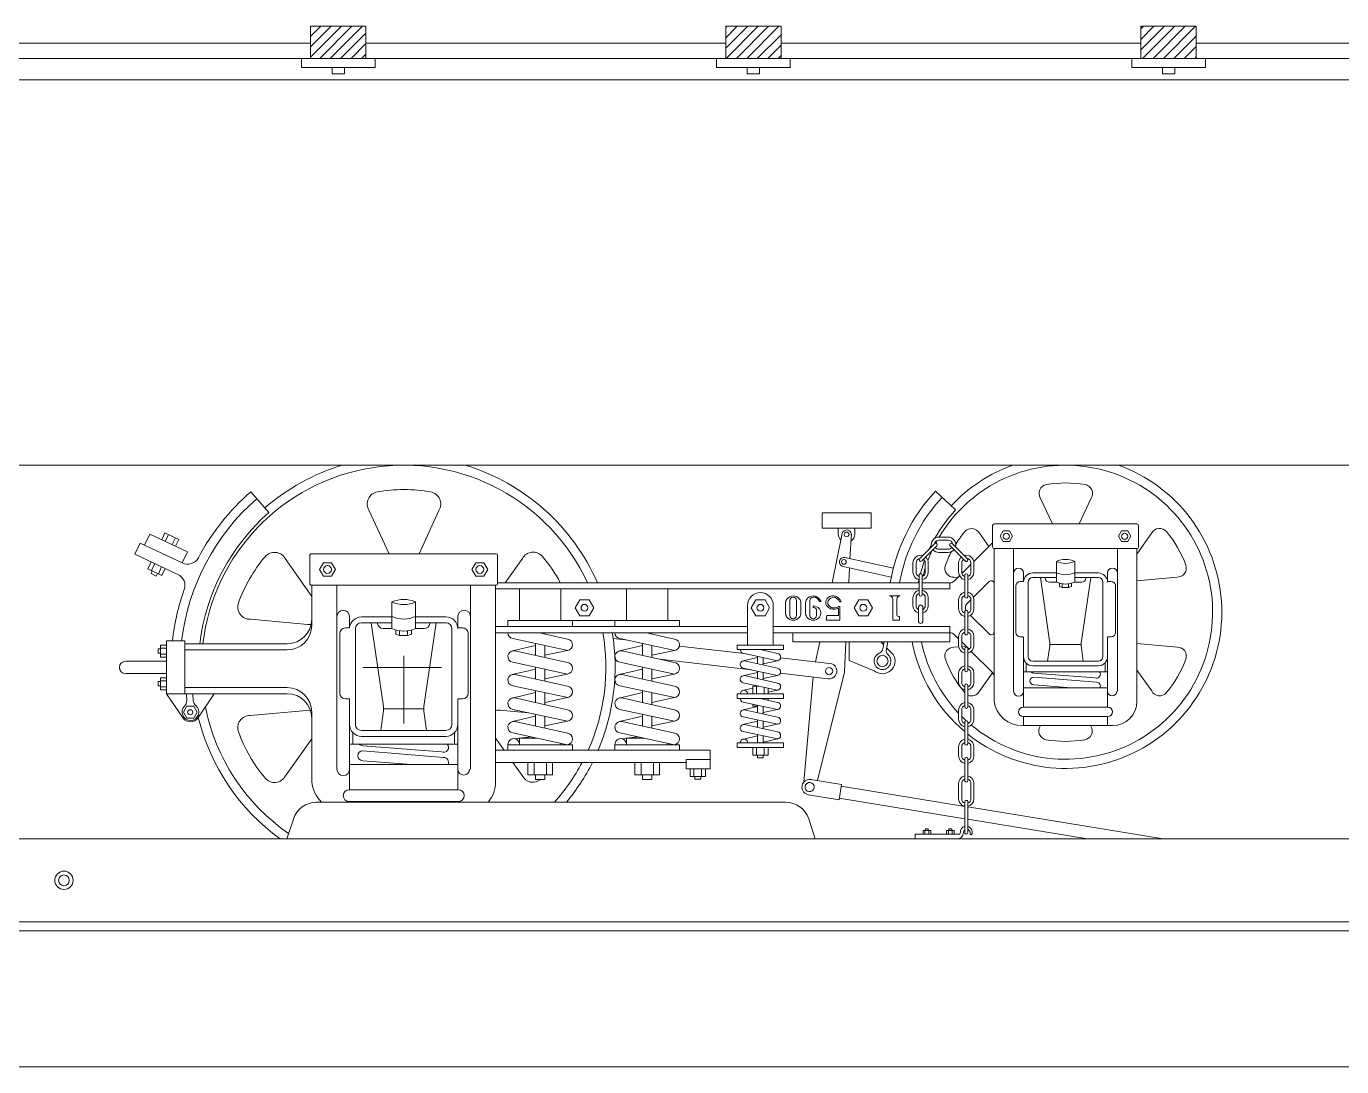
# Model space of a CAD drawing. Header units: inches. Extents: x 0 to 22, y 0 to 17.
# Drawn here: x 7.652 to 9.885, y 12.29 to 14.056 of the extents above; entities that cross this region are included whole.
import ezdxf

# ---------------------------------------------------------------- set-up
doc = ezdxf.new("R2010")
doc.units = ezdxf.units.IN
doc.header["$LTSCALE"] = 100
doc.header["$MEASUREMENT"] = 0
doc.layers.get('0').update_dxf_attribs({"lineweight": 0})
for name, color, linetype, lineweight in [('CARINTERIOR', 7, 'Continuous', 0), ('RAIL', 7, 'Continuous', 0), ('RESISTORBANK', 7, 'Continuous', 0)]:
    doc.layers.add(name, color=color, linetype=linetype, lineweight=lineweight)

# ---------------------------------------------------------------- blocks, each defined once
blk = doc.blocks.new('_X10')
at = {"color": 0, "linetype": 'Continuous'}
for p, q in [((8.1347, 14.0037), (8.1872, 14.0562)), ((8.1347, 14.0214), (8.1695, 14.0562)), ((8.1347, 14.039), (8.1518, 14.0562)), ((8.1503, 14.0016), (8.2049, 14.0562)), ((8.1679, 14.0016), (8.2225, 14.0562)), ((8.1856, 14.0016), (8.2285, 14.0445)), ((8.8393, 14.0542), (8.8413, 14.0562)), ((8.8393, 14.0365), (8.8589, 14.0562)), ((8.8393, 14.0189), (8.8766, 14.0562)), ((8.8397, 14.0016), (8.8943, 14.0562)), ((8.8574, 14.0016), (8.912, 14.0562)), ((8.875, 14.0016), (8.9296, 14.0562)), ((8.8927, 14.0016), (8.9331, 14.0419)), ((8.2033, 14.0016), (8.2285, 14.0268)), ((8.9104, 14.0016), (8.9331, 14.0243)), ((8.221, 14.0016), (8.2285, 14.0091)), ((8.9281, 14.0016), (8.9331, 14.0066))]:
    blk.add_line(p, q, dxfattribs=at)
blk = doc.blocks.new('_X11')
at = {"color": 0, "linetype": 'Continuous'}
for p, q in [((9.5439, 14.0164), (9.5837, 14.0562)), ((9.5439, 14.034), (9.566, 14.0562)), ((9.5439, 14.0517), (9.5484, 14.0562)), ((9.5468, 14.0016), (9.6014, 14.0562)), ((9.5645, 14.0016), (9.6191, 14.0562)), ((9.5821, 14.0016), (9.6367, 14.0562)), ((10.2485, 14.0492), (10.2555, 14.0562)), ((10.2485, 14.0315), (10.2731, 14.0562)), ((10.2485, 14.0138), (10.2908, 14.0562)), ((10.2539, 14.0016), (10.3085, 14.0562)), ((10.2716, 14.0016), (10.3262, 14.0562)), ((10.2893, 14.0016), (10.3423, 14.0546)), ((9.5998, 14.0016), (9.6377, 14.0394)), ((9.6175, 14.0016), (9.6377, 14.0218)), ((10.3069, 14.0016), (10.3423, 14.0369)), ((9.6352, 14.0016), (9.6377, 14.0041)), ((10.3246, 14.0016), (10.3423, 14.0193)), ((10.3423, 14.0016), (10.3423, 14.0016))]:
    blk.add_line(p, q, dxfattribs=at)

msp = doc.modelspace()

# ---------------------------------------------------------------- linework, layer by layer
at = {"layer": 'CARINTERIOR', "linetype": 'Continuous'}
for p, q in [((8.1347, 14.05617), (8.2285, 14.05617)), ((8.8393, 14.05617), (8.9331, 14.05617)), ((9.5439, 14.05617), (9.6377, 14.05617)), ((7.4191, 14.02757), (8.1347, 14.02757)), ((8.2285, 14.02757), (8.8393, 14.02757)), ((8.9331, 14.02757), (9.5439, 14.02757)), ((9.6377, 14.02757), (10.2485, 14.02757)), ((7.4191, 14.00157), (14.5809, 14.00157)), ((8.1191, 13.98597), (8.2441, 13.98597)), ((8.1712, 13.97557), (8.192, 13.97557)), ((8.8237, 13.98597), (8.9487, 13.98597)), ((8.8758, 13.97557), (8.8966, 13.97557)), ((9.5283, 13.98597), (9.6533, 13.98597)), ((9.5804, 13.97557), (9.6012, 13.97557)), ((7.4191, 13.96517), (14.5809, 13.96517))]:
    msp.add_line(p, q, dxfattribs=at)
at = {"layer": 'CARINTERIOR', "color": 7, "linetype": 'Continuous'}
for p, q in [((8.1347, 14.00157), (8.1347, 14.05617)), ((8.2285, 14.00157), (8.2285, 14.05617)), ((8.8393, 14.00157), (8.8393, 14.05617)), ((8.9331, 14.00157), (8.9331, 14.05617)), ((9.5439, 14.00157), (9.5439, 14.05617)), ((9.6377, 14.00157), (9.6377, 14.05617)), ((8.1191, 13.98597), (8.1191, 14.00157)), ((8.2441, 13.98597), (8.2441, 14.00157)), ((8.8237, 13.98597), (8.8237, 14.00157)), ((8.9487, 13.98597), (8.9487, 14.00157)), ((9.5283, 13.98597), (9.5283, 14.00157)), ((9.6533, 13.98597), (9.6533, 14.00157)), ((8.1712, 13.97557), (8.1712, 13.98597)), ((8.192, 13.97557), (8.192, 13.98597)), ((8.8758, 13.97557), (8.8758, 13.98597)), ((8.8966, 13.97557), (8.8966, 13.98597)), ((9.5804, 13.97557), (9.5804, 13.98597)), ((9.6012, 13.97557), (9.6012, 13.98597))]:
    msp.add_line(p, q, dxfattribs=at)
at = {"layer": 'RAIL'}
msp.add_line((7.08987, 13.31113), (14.88987, 13.31113), dxfattribs=at)
at = {"layer": 'RESISTORBANK', "linetype": 'Continuous'}
for p, q in [((8.06405, 13.2307), (8.03327, 13.26596)), ((9.22944, 13.23515), (9.19514, 13.267)), ((9.39359, 13.21131), (9.37303, 13.25543)), ((9.43917, 13.21131), (9.45927, 13.25506)), ((8.26814, 13.16079), (8.23376, 13.23456)), ((8.31869, 13.16079), (8.35234, 13.23405)), ((9.08591, 13.2304), (9.00271, 13.2304)), ((9.00271, 13.2044), (9.00271, 13.2304)), ((9.08591, 13.2044), (9.08591, 13.2304)), ((7.85289, 13.17525), (7.86175, 13.19407)), ((7.8875, 13.19604), (7.88206, 13.1845)), ((7.911, 13.18496), (7.8875, 13.19604)), ((9.08591, 13.2044), (9.00271, 13.2044)), ((9.0198, 13.11143), (9.03709, 13.19511)), ((9.03031, 13.19417), (9.03031, 13.2044)), ((9.0498, 13.15237), (9.05246, 13.19376)), ((9.05831, 13.19417), (9.05831, 13.2044)), ((9.28562, 13.1729), (9.26963, 13.19573)), ((9.5371, 13.1599), (9.56238, 13.19599)), ((7.83663, 13.15992), (7.8455, 13.17874)), ((7.89338, 13.19327), (7.88794, 13.18173)), ((7.90513, 13.18773), (7.8997, 13.17619)), ((7.911, 13.18496), (7.90557, 13.17342)), ((9.19393, 13.17789), (9.16819, 13.15214)), ((9.19761, 13.17421), (9.17186, 13.14847)), ((9.21656, 13.18908), (9.20096, 13.18908)), ((9.21656, 13.18388), (9.20096, 13.18388)), ((9.24568, 13.14849), (9.21993, 13.17423)), ((9.24936, 13.15216), (9.22361, 13.17791)), ((9.26028, 13.1476), (9.2921, 13.17936)), ((7.91694, 13.14507), (7.9258, 13.16389)), ((8.13665, 13.08814), (8.09159, 13.15248)), ((8.46511, 13.11143), (8.49411, 13.15283)), ((9.12367, 13.13612), (9.04139, 13.15422)), ((9.21656, 13.16828), (9.20096, 13.16828)), ((9.21656, 13.16308), (9.20096, 13.16308)), ((7.85873, 13.135), (7.86427, 13.14676)), ((7.88224, 13.12392), (7.85873, 13.135)), ((7.864, 13.12712), (7.86608, 13.13153)), ((7.87282, 13.12297), (7.864, 13.12712)), ((7.86461, 13.13222), (7.87015, 13.14398)), ((7.87282, 13.12297), (7.8749, 13.12738)), ((7.87637, 13.12668), (7.88191, 13.13844)), ((7.88224, 13.12392), (7.88778, 13.13568)), ((9.12021, 13.12094), (9.03824, 13.13897)), ((9.04786, 13.11143), (9.04905, 13.13659)), ((9.157, 13.1451), (9.157, 13.1295)), ((9.157, 13.1451), (9.157, 13.1295)), ((9.1622, 13.1451), (9.1622, 13.1295)), ((9.1622, 13.1451), (9.1622, 13.1295)), ((9.1778, 13.1451), (9.1778, 13.1295)), ((9.1778, 13.1451), (9.1778, 13.1295)), ((9.183, 13.1451), (9.183, 13.1295)), ((9.23451, 13.12954), (9.23451, 13.14514)), ((9.23971, 13.12954), (9.23971, 13.14514)), ((9.24002, 13.12738), (9.25531, 13.14264)), ((9.25531, 13.12954), (9.25531, 13.14514)), ((9.26051, 13.12954), (9.26051, 13.14514)), ((9.1674, 13.12431), (9.1674, 13.09134)), ((9.1726, 13.12431), (9.1726, 13.09134)), ((9.23291, 13.12029), (9.22682, 13.12085)), ((9.22696, 13.11435), (9.23605, 13.12341)), ((9.24491, 13.08793), (9.24491, 13.12434)), ((9.25011, 13.08793), (9.25011, 13.12434)), ((9.25974, 13.08716), (9.28617, 13.11353)), ((9.41051, 13.10334), (9.4055, 13.10515)), ((9.42114, 13.10334), (9.4263, 13.10513)), ((9.5371, 13.11476), (9.60518, 13.12111)), ((8.48935, 13.04743), (8.48935, 13.10103)), ((8.55935, 13.04743), (8.55935, 13.10103)), ((8.58389, 13.06902), (8.59169, 13.08253)), ((8.60729, 13.08253), (8.59169, 13.08253)), ((8.61509, 13.06902), (8.60729, 13.08253)), ((8.67095, 13.04743), (8.67095, 13.10103)), ((8.74095, 13.04743), (8.74095, 13.10103)), ((8.88251, 13.06902), (8.89031, 13.08253)), ((8.90591, 13.08253), (8.89031, 13.08253)), ((8.91371, 13.06902), (8.90591, 13.08253)), ((9.05709, 13.06902), (9.06489, 13.08253)), ((9.08048, 13.08253), (9.06489, 13.08253)), ((9.08828, 13.06902), (9.08048, 13.08253)), ((9.13505, 13.08937), (9.11708, 13.08937)), ((9.12258, 13.04814), (9.12258, 13.08387)), ((9.12955, 13.05692), (9.12955, 13.08387)), ((9.157, 13.08615), (9.157, 13.07258)), ((9.157, 13.08615), (9.157, 13.07258)), ((9.1622, 13.08615), (9.1622, 13.07258)), ((9.1622, 13.08615), (9.1622, 13.07258)), ((9.1778, 13.08615), (9.1778, 13.07258)), ((9.1778, 13.08615), (9.1778, 13.07258)), ((9.183, 13.08615), (9.183, 13.07258)), ((9.183, 13.08615), (9.183, 13.07258)), ((9.23451, 13.06714), (9.23451, 13.08274)), ((9.23971, 13.06714), (9.23971, 13.08274)), ((9.24869, 13.07612), (9.25531, 13.08274)), ((9.25531, 13.06714), (9.25531, 13.08274)), ((9.26051, 13.06714), (9.26051, 13.08274)), ((8.59169, 13.05551), (8.58389, 13.06902)), ((8.60729, 13.05551), (8.61509, 13.06902)), ((8.87616, 13.00578), (8.87616, 13.07288)), ((8.89031, 13.05551), (8.88251, 13.06902)), ((8.90591, 13.05551), (8.91371, 13.06902)), ((8.91991, 13.00578), (8.91991, 13.07288)), ((8.94087, 13.05909), (8.94087, 13.07806)), ((8.94784, 13.05615), (8.94784, 13.08132)), ((8.95928, 13.05615), (8.95928, 13.08132)), ((8.96657, 13.05987), (8.96657, 13.07728)), ((8.97483, 13.05909), (8.97483, 13.07845)), ((8.98187, 13.05615), (8.98187, 13.08132)), ((8.98772, 13.06971), (8.98772, 13.07217)), ((8.99331, 13.05615), (8.99331, 13.06531)), ((9.00105, 13.07974), (8.99842, 13.07974)), ((9.03063, 13.05615), (9.03063, 13.06699)), ((9.03521, 13.07903), (9.03257, 13.07903)), ((9.03292, 13.04815), (9.03292, 13.0703)), ((9.06489, 13.05551), (9.05709, 13.06902)), ((9.08048, 13.05551), (9.08828, 13.06902)), ((9.1661, 13.06985), (9.1661, 13.04642)), ((9.1739, 13.06985), (9.1739, 13.04642)), ((9.24491, 13.02553), (9.24491, 13.06186)), ((9.25011, 13.02555), (9.25011, 13.06194)), ((9.25066, 13.06), (9.25011, 13.06054)), ((8.12978, 13.04048), (8.03273, 13.04953)), ((8.46955, 13.03703), (8.46955, 13.04743)), ((8.57915, 13.03703), (8.57915, 13.04743)), ((8.60729, 13.05551), (8.59169, 13.05551)), ((8.65115, 13.03703), (8.65115, 13.04743)), ((8.76075, 13.03703), (8.76075, 13.04743)), ((8.90591, 13.05551), (8.89031, 13.05551)), ((9.00939, 13.04815), (9.01084, 13.05615)), ((9.03292, 13.04815), (9.00939, 13.04815)), ((9.03063, 13.05615), (9.01084, 13.05615)), ((9.08048, 13.05551), (9.06489, 13.05551)), ((9.13384, 13.04814), (9.12258, 13.04814)), ((9.13384, 13.05432), (9.13215, 13.05432)), ((9.13384, 13.04814), (9.13384, 13.05432)), ((9.28617, 13.02456), (9.2545, 13.05617)), ((8.28576, 13.02178), (8.27931, 13.02412)), ((8.29944, 13.02178), (8.30609, 13.02409)), ((8.52384, 13.02661), (8.46949, 13.02661)), ((8.57098, 12.99661), (8.47764, 13.01661)), ((8.5709, 13.01602), (8.52331, 13.02661)), ((8.53219, 13.02463), (8.53219, 13.02663)), ((8.66885, 13.01455), (8.64813, 13.01694)), ((8.75258, 12.99661), (8.65924, 13.01661)), ((8.7525, 13.01602), (8.70483, 13.02663)), ((8.71379, 13.02463), (8.71379, 13.02663)), ((9.23451, 13.01621), (9.227, 13.0237)), ((9.23451, 13.00474), (9.23451, 13.02034)), ((9.23971, 13.00474), (9.23971, 13.02034)), ((9.25531, 13.00474), (9.25531, 13.02034)), ((9.26051, 13.00474), (9.26051, 13.02034)), ((7.87593, 12.99937), (7.87975, 12.99937)), ((7.87593, 12.99173), (7.87593, 12.99937)), ((7.87975, 12.98537), (7.87975, 13.00574)), ((7.87975, 13.00574), (7.88994, 13.00574)), ((7.87975, 13.00064), (7.88994, 13.00064)), ((7.88996, 12.92316), (7.88996, 13.01316)), ((7.92116, 12.92316), (7.92116, 13.01316)), ((8.47734, 12.99596), (8.51659, 13.005)), ((8.57094, 12.97601), (8.48104, 12.99601)), ((8.51659, 12.9881), (8.51659, 13.00827)), ((8.53219, 12.98463), (8.53219, 13.00492)), ((8.53219, 12.98838), (8.57094, 12.99661)), ((8.65894, 12.99596), (8.69819, 13.005)), ((8.75254, 12.97601), (8.66264, 12.99601)), ((8.69819, 12.9881), (8.69819, 13.00827)), ((8.71379, 12.98463), (8.71379, 13.00492)), ((8.71379, 12.98838), (8.75254, 12.99661)), ((8.87129, 12.99118), (8.76041, 13.00398)), ((8.93749, 13.00578), (8.85858, 13.00578)), ((8.85858, 12.99798), (8.85858, 13.00578)), ((8.93749, 12.99798), (8.85858, 12.99798)), ((8.89776, 12.99795), (8.86379, 12.99795)), ((8.92717, 12.99133), (8.89742, 12.99795)), ((8.90293, 12.99672), (8.90293, 12.99798)), ((8.93749, 12.99798), (8.93749, 13.00578)), ((8.99177, 12.97727), (8.99882, 13.01103)), ((9.04072, 12.96049), (9.04311, 13.01103)), ((9.04856, 12.97974), (9.04856, 13.01103)), ((9.10266, 13.01103), (9.10719, 13.00644)), ((9.10586, 12.99944), (9.10806, 13.01103)), ((9.11181, 12.99865), (9.11417, 13.01103)), ((9.11231, 13.00125), (9.12348, 12.98994)), ((9.23467, 13.00275), (9.22643, 13.00203)), ((9.25223, 12.99853), (9.23971, 13.01102)), ((9.24692, 13.00382), (9.23987, 13.0032)), ((9.24491, 12.96313), (9.24491, 12.99954)), ((9.25011, 12.963), (9.25011, 12.99954)), ((9.29176, 12.95907), (9.25593, 12.99483)), ((9.44271, 13.00662), (9.38886, 13.00662)), ((9.5371, 13.00827), (9.60554, 13.00227)), ((7.87593, 12.99173), (7.87975, 12.99173)), ((7.87975, 12.99046), (7.88994, 12.99046)), ((7.87975, 12.98537), (7.88994, 12.98537)), ((8.57094, 12.95661), (8.47764, 12.97661)), ((8.65194, 12.99031), (8.65079, 12.99044)), ((8.75254, 12.95661), (8.65924, 12.97661)), ((8.88316, 12.96363), (8.72743, 12.9816)), ((8.86869, 12.97879), (8.89318, 12.98443)), ((8.92722, 12.9792), (8.86888, 12.9917)), ((8.92719, 12.96632), (8.871, 12.97882)), ((8.89318, 12.97389), (8.89318, 12.98649)), ((8.90293, 12.97172), (8.90293, 12.9844)), ((8.90293, 12.97404), (8.92719, 12.9792)), ((9.01605, 12.97447), (8.93219, 12.98415)), ((9.04856, 12.97974), (9.09126, 12.96225)), ((7.87975, 12.95034), (7.88994, 12.95034)), ((7.87975, 12.92997), (7.87975, 12.95034)), ((8.47674, 12.9558), (8.51659, 12.96499)), ((8.57094, 12.93601), (8.48104, 12.95601)), ((8.51659, 12.9481), (8.51659, 12.96826)), ((8.53219, 12.94463), (8.53219, 12.96492)), ((8.53219, 12.94838), (8.57094, 12.95661)), ((8.65834, 12.9558), (8.69819, 12.96499)), ((8.75254, 12.93601), (8.66264, 12.95601)), ((8.69819, 12.9481), (8.69819, 12.96826)), ((8.71379, 12.94463), (8.71379, 12.96492)), ((8.71379, 12.94838), (8.75254, 12.95661)), ((8.86832, 12.95369), (8.89318, 12.95943)), ((8.92719, 12.9542), (8.86888, 12.9667)), ((8.92719, 12.94132), (8.871, 12.95382)), ((8.89318, 12.94889), (8.89318, 12.96149)), ((8.90293, 12.94672), (8.90293, 12.9594)), ((8.90293, 12.94904), (8.92719, 12.9542)), ((9.01331, 12.94862), (8.93187, 12.95802)), ((8.98773, 12.95157), (8.97189, 12.7733)), ((9.03929, 12.95292), (8.99475, 12.77561)), ((9.23451, 12.94234), (9.23451, 12.95794)), ((9.23451, 12.94234), (9.23451, 12.95794)), ((9.23971, 12.94234), (9.23971, 12.95794)), ((9.23971, 12.94234), (9.23971, 12.95794)), ((9.25531, 12.94234), (9.25531, 12.95794)), ((9.25531, 12.94234), (9.25531, 12.95794)), ((9.26051, 12.94234), (9.26051, 12.95794)), ((9.26051, 12.94234), (9.26051, 12.95794)), ((9.29203, 12.95879), (9.26987, 12.92752)), ((9.5371, 12.96303), (9.5621, 12.92776)), ((7.87593, 12.93633), (7.87593, 12.94397)), ((7.87593, 12.94397), (7.87975, 12.94397)), ((7.87593, 12.93633), (7.87975, 12.93633)), ((7.87975, 12.94524), (7.88994, 12.94524)), ((7.87975, 12.93506), (7.88994, 12.93506)), ((7.87975, 12.92997), (7.88994, 12.92997)), ((8.57097, 12.91661), (8.47764, 12.93661)), ((8.51659, 12.9081), (8.51659, 12.92826)), ((8.75257, 12.91661), (8.65924, 12.93661)), ((8.69819, 12.9081), (8.69819, 12.92826)), ((8.92721, 12.9292), (8.86888, 12.9417)), ((8.86971, 12.92902), (8.88505, 12.93255)), ((8.88505, 12.92285), (8.88505, 12.93585)), ((8.89616, 12.93585), (8.88505, 12.93585)), ((8.89155, 12.92285), (8.89155, 12.93585)), ((8.89318, 12.93585), (8.89318, 12.93649)), ((8.90455, 12.92285), (8.90455, 12.93405)), ((8.91104, 12.92285), (8.91104, 12.93266)), ((8.91104, 12.92558), (8.92789, 12.92936)), ((9.24491, 12.90073), (9.24491, 12.93714)), ((9.25011, 12.90073), (9.25011, 12.93714)), ((7.88987, 12.92317), (7.91827, 12.88151)), ((7.92446, 12.91069), (7.9238, 12.92316)), ((7.93566, 12.91083), (7.93502, 12.92316)), ((7.97077, 12.92317), (7.94323, 12.88153)), ((8.47672, 12.9158), (8.51659, 12.92499)), ((8.57094, 12.89601), (8.48104, 12.91601)), ((8.53219, 12.90463), (8.53219, 12.92492)), ((8.53219, 12.90838), (8.57094, 12.91661)), ((8.65832, 12.9158), (8.69819, 12.92499)), ((8.75254, 12.89601), (8.66264, 12.91601)), ((8.71379, 12.90463), (8.71379, 12.92492)), ((8.71379, 12.90838), (8.75254, 12.91661)), ((8.93749, 12.92278), (8.85858, 12.92278)), ((8.85858, 12.91498), (8.85858, 12.92278)), ((8.93749, 12.91498), (8.85858, 12.91498)), ((8.92722, 12.8963), (8.86888, 12.9088)), ((8.88505, 12.90198), (8.88505, 12.90533)), ((8.89318, 12.89099), (8.89318, 12.90359)), ((8.92717, 12.90843), (8.89772, 12.91498)), ((8.90293, 12.91382), (8.90293, 12.91498)), ((8.91104, 12.91202), (8.91104, 12.91499)), ((8.93749, 12.91498), (8.93749, 12.92278)), ((7.91873, 12.89167), (7.92458, 12.9018)), ((7.92458, 12.88154), (7.91873, 12.89167)), ((7.93628, 12.9018), (7.92458, 12.9018)), ((7.93628, 12.88154), (7.92458, 12.88154)), ((7.94213, 12.89167), (7.93628, 12.9018)), ((7.93628, 12.88154), (7.94213, 12.89167)), ((8.13439, 12.8951), (8.03219, 12.88615)), ((8.32722, 12.89726), (8.25788, 12.89726)), ((8.45555, 12.89506), (8.50513, 12.89071)), ((8.47758, 12.876), (8.51659, 12.88499)), ((8.57095, 12.87661), (8.47764, 12.89661)), ((8.51659, 12.8681), (8.51659, 12.88826)), ((8.53219, 12.86463), (8.53219, 12.88492)), ((8.65918, 12.876), (8.69819, 12.88499)), ((8.75255, 12.87661), (8.65924, 12.89661)), ((8.69819, 12.8681), (8.69819, 12.88826)), ((8.71379, 12.86463), (8.71379, 12.88492)), ((8.86869, 12.89589), (8.89318, 12.90153)), ((8.92719, 12.8713), (8.86888, 12.8838)), ((8.92719, 12.88342), (8.871, 12.89592)), ((8.89318, 12.90198), (8.88505, 12.90198)), ((8.90293, 12.88882), (8.90293, 12.9015)), ((8.90293, 12.89114), (8.92719, 12.8963)), ((9.23451, 12.87994), (9.23451, 12.89554)), ((9.23971, 12.87994), (9.23971, 12.89554)), ((9.25531, 12.87994), (9.25531, 12.89554)), ((9.26051, 12.87994), (9.26051, 12.89554)), ((8.57097, 12.85601), (8.48104, 12.87601)), ((8.53219, 12.86838), (8.57094, 12.87661)), ((8.75257, 12.85601), (8.66264, 12.87601)), ((8.71379, 12.86838), (8.75254, 12.87661)), ((8.86832, 12.87079), (8.89318, 12.87653)), ((8.92721, 12.8463), (8.86888, 12.8588)), ((8.92719, 12.85842), (8.871, 12.87092)), ((8.89318, 12.86599), (8.89318, 12.87859)), ((8.90293, 12.86382), (8.90293, 12.8765)), ((8.90293, 12.86614), (8.92719, 12.8713)), ((9.24491, 12.83833), (9.24491, 12.87474)), ((9.25011, 12.83833), (9.25011, 12.87474)), ((9.37318, 12.86901), (9.37261, 12.86778)), ((9.45847, 12.86901), (9.45886, 12.86816)), ((8.13665, 12.84681), (8.09193, 12.7837)), ((8.44874, 12.8475), (8.46325, 12.82703)), ((8.46949, 12.82703), (8.46949, 12.8366)), ((8.57919, 12.8366), (8.46949, 12.8366)), ((8.57089, 12.83663), (8.47764, 12.85661)), ((8.50909, 12.84987), (8.47808, 12.84679)), ((8.5186, 12.84783), (8.48935, 12.84783)), ((8.48935, 12.8366), (8.48935, 12.84783)), ((8.55935, 12.8366), (8.55935, 12.8391)), ((8.57919, 12.82703), (8.57919, 12.8366)), ((8.65109, 12.82703), (8.65109, 12.8366)), ((8.76079, 12.8366), (8.65109, 12.8366)), ((8.75249, 12.83663), (8.65924, 12.85661)), ((8.69069, 12.84987), (8.65968, 12.84679)), ((8.67095, 12.8366), (8.67095, 12.84783)), ((8.7002, 12.84783), (8.67095, 12.84783)), ((8.74095, 12.8366), (8.74095, 12.8391)), ((8.76079, 12.82703), (8.76079, 12.8366)), ((8.93749, 12.83988), (8.85858, 12.83988)), ((8.85858, 12.83208), (8.85858, 12.83988)), ((8.86971, 12.84612), (8.89318, 12.85153)), ((8.89318, 12.83988), (8.89318, 12.85359)), ((8.90293, 12.83988), (8.90293, 12.8515)), ((8.90293, 12.84086), (8.92789, 12.84646)), ((8.93749, 12.83208), (8.93749, 12.83988)), ((8.81275, 12.82703), (8.44874, 12.82703)), ((8.81275, 12.79583), (8.81275, 12.82703)), ((8.93749, 12.83208), (8.85858, 12.83208)), ((8.88505, 12.81895), (8.88505, 12.83195)), ((8.91104, 12.81895), (8.88505, 12.81895)), ((8.89155, 12.81895), (8.89155, 12.83195)), ((8.89318, 12.81407), (8.89318, 12.81895)), ((8.90293, 12.81407), (8.89318, 12.81407)), ((8.90293, 12.81407), (8.90293, 12.81895)), ((8.90455, 12.81895), (8.90455, 12.83195)), ((8.91104, 12.81895), (8.91104, 12.83195)), ((9.23451, 12.81754), (9.23451, 12.83314)), ((9.23971, 12.81754), (9.23971, 12.83314)), ((9.25531, 12.81754), (9.25531, 12.83314)), ((9.26051, 12.81754), (9.26051, 12.83314)), ((8.7718, 12.80623), (8.44874, 12.80623)), ((8.47799, 12.80623), (8.49372, 12.78403)), ((8.50359, 12.78543), (8.50359, 12.80623)), ((8.51399, 12.78543), (8.51399, 12.80623)), ((8.53479, 12.78543), (8.53479, 12.80623)), ((8.54517, 12.78543), (8.54517, 12.80623)), ((8.68519, 12.78543), (8.68519, 12.80623)), ((8.69559, 12.78543), (8.69559, 12.80623)), ((8.71639, 12.78543), (8.71639, 12.80623)), ((8.72677, 12.78543), (8.72677, 12.80623)), ((8.81275, 12.81143), (8.7718, 12.81143)), ((8.7718, 12.79583), (8.7718, 12.81143)), ((8.81275, 12.79583), (8.7718, 12.79583)), ((8.77886, 12.78273), (8.77886, 12.79573)), ((8.78536, 12.78273), (8.78536, 12.79573)), ((8.79836, 12.78273), (8.79836, 12.79573)), ((8.80485, 12.78273), (8.80485, 12.79573)), ((9.24491, 12.77593), (9.24491, 12.81234)), ((9.25011, 12.77593), (9.25011, 12.81234)), ((8.54517, 12.78543), (8.50359, 12.78543)), ((8.51659, 12.77763), (8.51659, 12.78543)), ((8.53219, 12.77763), (8.51659, 12.77763)), ((8.53219, 12.77763), (8.53219, 12.78543)), ((8.72677, 12.78543), (8.68519, 12.78543)), ((8.69819, 12.77763), (8.69819, 12.78543)), ((8.71379, 12.77763), (8.69819, 12.77763)), ((8.71379, 12.77763), (8.71379, 12.78543)), ((8.80485, 12.78273), (8.77886, 12.78273)), ((8.78699, 12.77785), (8.78699, 12.78273)), ((8.79674, 12.77785), (8.78699, 12.77785)), ((8.79674, 12.77785), (8.79674, 12.78273)), ((9.03568, 12.7689), (8.98392, 12.77739)), ((9.23451, 12.74474), (9.23451, 12.77074)), ((9.23971, 12.74474), (9.23971, 12.77074)), ((9.25531, 12.74474), (9.25531, 12.77074)), ((9.26051, 12.74474), (9.26051, 12.77074)), ((9.03147, 12.74325), (8.97986, 12.75172)), ((9.03568, 12.7689), (9.03147, 12.74325)), ((9.24491, 12.73193), (9.03526, 12.76633)), ((9.24491, 12.71086), (9.03189, 12.74581)), ((9.24491, 12.68761), (9.24491, 12.73973)), ((9.25011, 12.68761), (9.25011, 12.73954)), ((9.58143, 12.67671), (9.25011, 12.73107)), ((8.09437, 12.67671), (8.10543, 12.71045)), ((8.99126, 12.67671), (8.98005, 12.71058)), ((9.45301, 12.67671), (9.25011, 12.71)), ((9.16066, 12.67671), (9.16066, 12.68451)), ((9.17406, 12.69106), (9.18705, 12.69106)), ((9.17406, 12.69106), (9.17406, 12.68456)), ((9.1773, 12.69106), (9.1773, 12.68456)), ((9.17811, 12.6935), (9.18299, 12.6935)), ((9.17811, 12.6935), (9.17811, 12.69106)), ((9.18299, 12.6935), (9.18299, 12.69106)), ((9.1838, 12.69106), (9.1838, 12.68456)), ((9.18705, 12.69106), (9.18705, 12.68456)), ((9.21392, 12.69106), (9.22691, 12.69106)), ((9.21392, 12.69106), (9.21392, 12.68456)), ((9.21716, 12.69106), (9.21716, 12.68456)), ((9.21798, 12.6935), (9.22285, 12.6935)), ((9.21798, 12.6935), (9.21798, 12.69106)), ((9.22285, 12.6935), (9.22285, 12.69106)), ((9.22366, 12.69106), (9.22366, 12.68456)), ((9.22691, 12.69106), (9.22691, 12.68456))]:
    msp.add_line(p, q, dxfattribs=at)
at = {"layer": 'RESISTORBANK'}
for p, q in [((7.9258, 13.16389), (7.86175, 13.19407)), ((9.5371, 13.21131), (9.2947, 13.21131)), ((9.32069, 13.19949), (9.31023, 13.19949)), ((9.52149, 13.19949), (9.51103, 13.19949)), ((7.91698, 13.14505), (7.8455, 13.17874)), ((9.32068, 13.18153), (9.31022, 13.18153)), ((9.52148, 13.18153), (9.51102, 13.18153)), ((7.90952, 13.12557), (7.83663, 13.15992)), ((8.44874, 13.16079), (8.13665, 13.16079)), ((9.5371, 13.16971), (9.2947, 13.16971)), ((8.17012, 13.14558), (8.15665, 13.14558)), ((8.42865, 13.14558), (8.41518, 13.14558)), ((9.4003, 13.12811), (9.3602, 13.12811)), ((9.4003, 13.12811), (9.3602, 13.12811)), ((9.4716, 13.12811), (9.4315, 13.12811)), ((9.4716, 13.12811), (9.4315, 13.12811)), ((8.44874, 13.10723), (8.13665, 13.10723)), ((8.1701, 13.12246), (8.15664, 13.12246)), ((8.42863, 13.12246), (8.41517, 13.12246)), ((9.1674, 13.11143), (8.45209, 13.11143)), ((9.2199, 13.11143), (9.1726, 13.11143)), ((9.3391, 13.11344), (9.34463, 13.11344)), ((9.4003, 13.12031), (9.3602, 13.12031)), ((9.4003, 13.11251), (9.38897, 13.11251)), ((9.4716, 13.12031), (9.4315, 13.12031)), ((9.44283, 13.11251), (9.4315, 13.11251)), ((9.4872, 13.11344), (9.49348, 13.11344)), ((9.1674, 13.10103), (8.44874, 13.10103)), ((9.2199, 13.10103), (9.1726, 13.10103)), ((9.42111, 13.10338), (9.41047, 13.10338)), ((8.27261, 13.05367), (8.22098, 13.05367)), ((8.27261, 13.05367), (8.22098, 13.05367)), ((8.27261, 13.04363), (8.22098, 13.04363)), ((8.36441, 13.05367), (8.31278, 13.05367)), ((8.36441, 13.05367), (8.31278, 13.05367)), ((8.36441, 13.04363), (8.31278, 13.04363)), ((8.76075, 13.04743), (8.46955, 13.04743)), ((8.19382, 13.03479), (8.20094, 13.03479)), ((8.27261, 13.03359), (8.25802, 13.03359)), ((8.29941, 13.02184), (8.28571, 13.02184)), ((8.32737, 13.03359), (8.31278, 13.03359)), ((8.3845, 13.03479), (8.39259, 13.03479)), ((8.87616, 13.03703), (8.44874, 13.03703)), ((8.87616, 13.02663), (8.44874, 13.02663)), ((9.21994, 13.03703), (8.91991, 13.03703)), ((9.21994, 13.02663), (8.91991, 13.02663)), ((9.3446, 13.01991), (9.3391, 13.01991)), ((9.4872, 13.01991), (9.49348, 13.01991)), ((7.92116, 13.01316), (7.88996, 13.01316)), ((8.09505, 13.00796), (7.92116, 13.00796)), ((8.09505, 12.99756), (7.92116, 12.99756)), ((9.21978, 13.01103), (8.95304, 13.01103)), ((7.88996, 12.97827), (7.82076, 12.97827)), ((9.4716, 12.97831), (9.3602, 12.97831)), ((9.4716, 12.97049), (9.3602, 12.97049)), ((7.88996, 12.95747), (7.82076, 12.95747)), ((9.4872, 12.96036), (9.3446, 12.96036)), ((9.46589, 12.95002), (9.36197, 12.95822)), ((9.46852, 12.94262), (9.36197, 12.95138)), ((8.09505, 12.93356), (7.92116, 12.93356)), ((9.4872, 12.93332), (9.3446, 12.93332)), ((9.42611, 12.93332), (9.36197, 12.93838)), ((8.09505, 12.92316), (7.88996, 12.92316)), ((8.2009, 12.91436), (8.19382, 12.91436)), ((8.3845, 12.91436), (8.39259, 12.91436)), ((9.4878, 12.90021), (9.344, 12.90021)), ((9.4878, 12.88461), (9.344, 12.88461)), ((8.36441, 12.8608), (8.22098, 12.8608)), ((9.4955, 12.86901), (9.34283, 12.86901)), ((8.3845, 12.8377), (8.2009, 12.8377)), ((8.36441, 12.85074), (8.22098, 12.85074)), ((8.35707, 12.82438), (8.22326, 12.83494)), ((8.36045, 12.81486), (8.22326, 12.82614)), ((8.3845, 12.80288), (8.2009, 12.80288)), ((8.30584, 12.80288), (8.22326, 12.8094)), ((8.38527, 12.76025), (8.20013, 12.76025)), ((8.94056, 12.73911), (8.14496, 12.73911)), ((8.38527, 12.74017), (8.20013, 12.74017)), ((9.2345, 12.68451), (9.16066, 12.68451)), ((7.4666, 12.67671), (14.5334, 12.67671)), ((8.99126, 12.67671), (8.09437, 12.67671)), ((7.4666, 12.53606), (14.5334, 12.53606)), ((7.4666, 12.52046), (14.5334, 12.52046)), ((7.4186, 12.28996), (14.5913, 12.28996))]:
    msp.add_line(p, q, dxfattribs=at)
at = {"layer": 'RESISTORBANK', "color": 7, "linetype": 'Continuous'}
for p, q in [((9.2921, 13.20871), (9.2921, 13.17231)), ((9.31023, 13.19949), (9.30504, 13.19051)), ((9.32069, 13.19949), (9.32587, 13.19052)), ((9.51103, 13.19949), (9.50584, 13.19051)), ((9.52149, 13.19949), (9.52667, 13.19052)), ((9.5397, 13.20871), (9.5397, 13.17231)), ((9.30504, 13.19051), (9.31022, 13.18153)), ((9.32587, 13.19052), (9.32068, 13.18153)), ((9.50584, 13.19051), (9.51102, 13.18153)), ((9.52667, 13.19052), (9.52148, 13.18153)), ((8.13331, 13.15744), (8.13331, 13.11058)), ((8.45209, 13.15744), (8.45209, 13.11058)), ((9.2947, 13.16971), (9.2947, 12.91061)), ((9.3278, 13.16971), (9.3278, 13.12811)), ((9.504, 13.16971), (9.504, 13.12811)), ((9.5371, 13.16971), (9.5371, 13.16305)), ((9.5371, 13.16305), (9.5371, 12.91061)), ((8.15665, 13.14558), (8.14997, 13.13401)), ((8.14997, 13.13401), (8.15664, 13.12246)), ((8.17679, 13.13403), (8.1701, 13.12246)), ((8.17012, 13.14558), (8.17679, 13.13403)), ((8.41518, 13.14558), (8.4085, 13.13401)), ((8.4085, 13.13401), (8.41517, 13.12246)), ((8.43532, 13.13403), (8.42863, 13.12246)), ((8.42865, 13.14558), (8.43532, 13.13403)), ((9.3278, 13.12811), (9.3278, 12.92722)), ((9.3446, 13.12811), (9.3446, 13.11344)), ((9.4003, 13.14771), (9.4003, 13.11251)), ((9.4315, 13.14774), (9.4315, 13.11251)), ((9.4872, 13.12811), (9.4872, 13.11344)), ((9.504, 13.12811), (9.504, 12.92722)), ((8.13665, 13.10723), (8.13665, 13.0978)), ((8.17927, 13.10723), (8.17927, 13.05367)), ((8.40613, 13.10723), (8.40613, 13.05367)), ((8.44874, 13.10723), (8.44874, 12.77364)), ((9.21978, 13.11143), (9.21978, 13.10103)), ((9.3316, 13.10594), (9.3316, 13.02741)), ((9.3524, 13.11251), (9.3524, 12.98611)), ((9.3732, 13.12031), (9.38888, 13.01289)), ((9.3732, 13.12031), (9.38888, 13.01289)), ((9.38108, 13.12031), (9.38125, 13.11918)), ((9.4055, 13.11071), (9.4055, 13.10515)), ((9.41047, 13.10965), (9.41047, 13.10338)), ((9.4211, 13.10962), (9.4211, 13.10338)), ((9.4263, 13.11072), (9.4263, 13.10513)), ((9.4586, 13.12031), (9.4428, 13.01294)), ((9.4586, 13.12031), (9.4428, 13.01294)), ((9.45072, 13.12031), (9.45055, 13.11917)), ((9.4794, 13.11251), (9.4794, 12.98611)), ((9.50098, 13.10594), (9.50098, 13.02741)), ((8.13665, 13.0978), (8.13665, 13.03916)), ((8.27261, 13.07891), (8.27261, 13.03359)), ((8.31278, 13.07894), (8.31278, 13.03359)), ((8.17927, 13.05367), (8.17927, 12.79503)), ((8.2009, 13.05367), (8.2009, 13.03479)), ((8.23772, 13.04363), (8.25791, 12.90533)), ((8.23772, 13.04363), (8.25791, 12.90533)), ((8.24787, 13.04363), (8.24808, 13.04218)), ((8.34767, 13.04363), (8.32733, 12.9054)), ((8.34767, 13.04363), (8.32733, 12.9054)), ((8.33752, 13.04363), (8.33731, 13.04217)), ((8.3845, 13.05367), (8.3845, 13.03479)), ((8.40613, 13.05367), (8.40613, 12.79503)), ((8.18416, 13.02514), (8.18416, 12.92402)), ((8.21094, 13.03359), (8.21094, 12.87085)), ((8.27931, 13.03127), (8.27931, 13.02412)), ((8.28571, 13.02991), (8.28571, 13.02184)), ((8.29939, 13.02987), (8.29939, 13.02184)), ((8.30609, 13.03129), (8.30609, 13.02409)), ((8.37445, 13.03359), (8.37445, 12.87085)), ((8.40224, 13.02514), (8.40224, 12.92402)), ((8.95304, 13.02663), (8.95304, 13.01103)), ((9.21978, 13.03703), (9.21978, 13.01103)), ((9.3446, 13.01991), (9.3446, 12.92722)), ((9.4872, 13.01991), (9.4872, 12.90021)), ((9.4872, 13.01991), (9.4872, 12.98611)), ((9.38558, 12.97831), (9.38888, 13.00088)), ((9.44611, 12.97831), (9.4428, 13.00083)), ((8.29268, 12.9876), (8.29268, 12.87278)), ((9.34887, 12.97538), (9.34887, 12.96036)), ((9.48293, 12.97538), (9.48293, 12.96036)), ((8.35696, 12.96786), (8.22327, 12.96786)), ((9.3446, 12.92736), (9.3446, 12.90021)), ((8.2009, 12.91436), (8.2009, 12.79503)), ((8.3845, 12.91436), (8.3845, 12.87085)), ((8.3845, 12.91436), (8.3845, 12.76025)), ((8.13665, 12.89196), (8.13665, 12.77364)), ((8.25367, 12.8608), (8.25791, 12.88986)), ((8.3316, 12.8608), (8.32733, 12.8898)), ((9.3446, 12.88461), (9.3446, 12.86901)), ((9.4872, 12.88461), (9.4872, 12.86901)), ((8.2064, 12.85704), (8.2064, 12.8377)), ((8.379, 12.85704), (8.379, 12.8377)), ((8.2009, 12.79521), (8.2009, 12.76025))]:
    msp.add_line(p, q, dxfattribs=at)
at = {"layer": 'RESISTORBANK', "linetype": 'Continuous', "flags": 128}
for points in [[(8.99321, 13.08577), (8.99244, 13.08623), (8.99169, 13.0866), (8.99095, 13.08688), (8.99023, 13.08708), (8.98953, 13.08719), (8.98885, 13.08722), (8.9882, 13.08717), (8.98758, 13.08704)], [(8.99842, 13.07974), (8.99795, 13.08065), (8.99743, 13.08152), (8.99685, 13.08235), (8.99621, 13.08314), (8.99553, 13.08388), (8.9948, 13.08457), (8.99402, 13.0852), (8.99321, 13.08577)], [(9.02736, 13.08506), (9.02663, 13.08553), (9.02595, 13.08593), (9.02535, 13.08628), (9.02482, 13.08656), (9.02436, 13.08677), (9.02397, 13.08692), (9.02365, 13.08701), (9.0234, 13.08704)], [(9.03257, 13.07903), (9.03211, 13.07994), (9.03158, 13.08081), (9.031, 13.08164), (9.03037, 13.08243), (9.02968, 13.08317), (9.02895, 13.08386), (9.02818, 13.08449), (9.02736, 13.08506)]]:
    msp.add_lwpolyline(points, dxfattribs=at)
at = {"layer": 'RESISTORBANK', "linetype": 'Continuous'}
for centre, radius in [((9.04443, 13.19358), 0.004), ((9.31544, 13.19051), 0.0052), ((9.51624, 13.19051), 0.0052), ((9.03978, 13.14684), 0.004), ((8.16336, 13.13402), 0.0067), ((8.42189, 13.13402), 0.0067), ((8.59949, 13.06902), 0.00585), ((8.89812, 13.06902), 0.00585), ((9.07269, 13.06902), 0.00585), ((9.10521, 12.97861), 0.0094), ((9.01474, 12.96148), 0.006), ((7.93043, 12.89167), 0.00439), ((7.71616, 12.60635), 0.0156), ((7.71612, 12.60635), 0.0091)]:
    msp.add_circle(centre, radius, dxfattribs=at)
for centre, radius, start, end in [((8.2927, 12.96789), 0.3432, 24.72242, 173.29576), ((8.2927, 12.96789), 0.3588, 106.93558, 131.02641), ((8.2927, 12.96789), 0.3588, 23.58061, 73.06442), ((9.4159, 13.06148), 0.24961, -129.88549, 149.25707), ((9.4159, 13.06148), 0.26521, 109.72276, 137.03758), ((9.4159, 13.06148), 0.26521, -128.68975, 70.27724), ((8.29279, 12.96788), 0.3952, 131.03725, 151.8934), ((8.25161, 13.24524), 0.0208, 100.01711, 210.87427), ((8.29321, 13.00968), 0.26, 79.98629, 100.01711), ((8.33481, 13.24524), 0.0208, -32.53087, 79.98629), ((9.4159, 13.06148), 0.30161, 137.04707, 170.46813), ((9.38601, 13.26319), 0.01513, 100.01711, 210.87427), ((9.41627, 13.09188), 0.1891, 79.98629, 100.01711), ((9.44652, 13.2632), 0.01513, -32.53087, 79.98629), ((8.29274, 12.96786), 0.3796, 131.0336, 173.14696), ((9.4159, 13.06148), 0.28601, 137.0433, 169.94297), ((8.29274, 12.96786), 0.3484, 131.02533, 173.39157), ((9.4159, 13.06148), 0.25481, 137.03436, 150.43016), ((9.04431, 13.19417), 0.014, 180, 227.10542), ((9.0447, 13.19345), 0.00778, -10.48324, 169.04088), ((9.04431, 13.19417), 0.014, -58.00704, 0), ((9.38965, 13.0765), 0.1891, 139.98289, 147.86294), ((9.25641, 13.18837), 0.01513, 29.12573, 139.98289), ((9.2947, 13.20871), 0.0026, 90, 180), ((9.5371, 13.20871), 0.0026, 0, 90), ((9.57559, 13.18862), 0.01513, 40.01711, 150.87427), ((9.44236, 13.07676), 0.1891, 19.98629, 40.01711), ((9.4159, 13.06148), 0.25481, 153.43893, 155.11554), ((9.20096, 13.17608), 0.013, 90, 196.2479), ((9.20096, 13.17608), 0.0078, 90, 171.70711), ((9.19576, 13.17604), 0.0026, -46.48441, 135.23858), ((9.20096, 13.17608), 0.0078, -142.76063, -90), ((9.4159, 13.06148), 0.24961, 150.78614, 152.00939), ((9.21656, 13.17608), 0.013, -16.11961, 90), ((9.21656, 13.17608), 0.0078, 8.60748, 90), ((9.21656, 13.17608), 0.0078, -90, -37.05025), ((9.22177, 13.17607), 0.0026, 45.04267, 225.03218), ((9.2947, 13.17231), 0.0026, 180, 270), ((9.5371, 13.17231), 0.0026, -90, 0), ((7.92585, 13.16387), 0.0208, -115.2317, -28.1066), ((8.25661, 12.98855), 0.26, 139.98289, 160.01371), ((8.07342, 13.14236), 0.0208, 29.12573, 139.98289), ((8.13665, 13.15744), 0.00335, 90, 180), ((8.44874, 13.15744), 0.00335, 0, 90), ((8.51228, 13.14271), 0.0208, 40.01711, 150.87427), ((8.32909, 12.9889), 0.26, 28.11599, 40.01711), ((9.0399, 13.14658), 0.00778, 79.01698, 257.59266), ((9.17, 13.1451), 0.013, 73.81776, 180), ((9.17, 13.1451), 0.0078, 98.45365, 180), ((9.17003, 13.15031), 0.0026, 135.04267, 315.03218), ((9.4159, 13.06148), 0.25481, 159.86928, 165.13086), ((9.17, 13.1451), 0.0078, 0, 52.85744), ((9.17, 13.1451), 0.013, 0, 49.70499), ((9.4159, 13.06148), 0.25481, 158.27867, 158.53779), ((9.4159, 13.06148), 0.24961, 155.3262, 159.38028), ((9.20096, 13.17608), 0.013, -139.64725, -90), ((9.38965, 13.0765), 0.1891, 152.31463, 160.01371), ((9.21656, 13.17608), 0.013, -90, -40.23997), ((9.24751, 13.14514), 0.013, 130.27022, 180), ((9.24751, 13.14514), 0.0078, 127.10099, 180), ((9.24751, 13.14514), 0.013, 0, 106.15404), ((9.24751, 13.15033), 0.0026, -136.48441, 47.17675), ((9.24751, 13.14514), 0.0078, 0, 81.47714), ((9.41587, 13.11318), 0.03787, 65.62698, 114.28302), ((9.17, 13.1295), 0.013, 180, 258.46304), ((9.17, 13.1295), 0.0078, 180, 250.52878), ((9.17, 13.1243), 0.0026, -1.48441, 180.23858), ((9.17, 13.1295), 0.013, -78.46304, 0), ((9.17, 13.1295), 0.0078, -70.52878, 0), ((9.4159, 13.06148), 0.24961, 162.5275, 165.78924), ((9.22615, 13.13597), 0.01513, 160.01371, 272.53087), ((9.24751, 13.12954), 0.013, 180, 258.46304), ((9.24751, 13.12954), 0.0078, 180, 250.52878), ((9.24751, 13.12434), 0.0026, 0.04267, 180.03218), ((9.24751, 13.12954), 0.013, -78.46304, 0), ((9.24751, 13.12954), 0.0078, -70.52878, 0), ((9.3602, 13.11251), 0.0156, 90, 176.56034), ((9.41587, 13.18223), 0.03787, -114.28302, -65.62698), ((9.41587, 13.16305), 0.03787, -114.21158, -65.78842), ((9.4716, 13.11251), 0.0156, 0, 90), ((9.60585, 13.13622), 0.01513, -92.53087, 19.98629), ((7.90065, 13.10676), 0.0208, -19.50148, 64.7683), ((8.13665, 13.11058), 0.00335, 180, 270), ((8.44874, 13.11058), 0.00335, -90, 0), ((9.4159, 13.06148), 0.25481, 167.45824, 168.69623), ((9.2199, 13.12143), 0.01, -90, -45.05404), ((9.2897, 13.11), 0.005, 0, 134.94596), ((9.3391, 13.10594), 0.0075, 90, 180), ((9.3602, 13.11251), 0.0078, 90, 180), ((9.38897, 13.12031), 0.0078, -171.69625, -90), ((9.41587, 13.14713), 0.03787, -114.21158, -65.78842), ((9.44283, 13.12031), 0.0078, -90, -8.37373), ((9.4716, 13.11251), 0.0078, 0, 90), ((9.49348, 13.10594), 0.0075, 0, 91.59973), ((8.29279, 12.96788), 0.3952, 160.49852, 173.4187), ((8.29266, 13.03446), 0.04875, 65.62698, 114.28302), ((8.89803, 13.07288), 0.02188, 0, 180), ((8.95071, 13.07779), 0.00984, 142.17248, 178.40421), ((8.95356, 13.08132), 0.00572, 0, 180), ((8.9537, 13.077), 0.01287, 1.26335, 32.37161), ((8.98549, 13.07763), 0.01069, 130.32189, 184.36643), ((8.98759, 13.08132), 0.00572, 90, 180), ((9.01964, 13.07811), 0.01069, 128.15185, 235.20056), ((9.02327, 13.07571), 0.01134, 89.32992, 151.97671), ((9.11708, 13.08387), 0.0055, 0, 90), ((9.13505, 13.08387), 0.0055, 90, 180), ((9.17, 13.08615), 0.013, 101.53696, 180), ((9.17, 13.08615), 0.0078, 109.47122, 180), ((9.17, 13.09134), 0.0026, -179.95733, 0.03218), ((9.17, 13.08615), 0.013, 0, 78.46304), ((9.17, 13.08615), 0.0078, 0, 70.52878), ((9.24751, 13.08274), 0.013, 101.53696, 180), ((9.24751, 13.08274), 0.0078, 109.47122, 180), ((9.24751, 13.08794), 0.0026, 178.51559, 361.16226), ((9.24751, 13.08274), 0.013, 0, 78.46304), ((9.24751, 13.08274), 0.0078, 0, 70.52878), ((8.03182, 13.07031), 0.0208, 160.01371, 272.53087), ((8.29266, 13.12335), 0.04875, -114.28302, -65.62698), ((8.9537, 13.06015), 0.01287, -32.37161, -1.26335), ((8.98819, 13.06472), 0.00502, 29.82476, 95.37192), ((8.98844, 13.06446), 0.00494, 9.83951, 33.90745), ((8.98766, 13.06015), 0.01287, -32.37161, 32.6736), ((9.01884, 13.07789), 0.0064, 150.5118, 197.79446), ((9.02172, 13.07786), 0.00919, -167.88471, -83.09956), ((9.0224, 13.0814), 0.01497, -126.32784, -63.43083), ((9.02302, 13.08345), 0.01473, -90.75028, -55.70528), ((9.02953, 13.06699), 0.0011, 0, 113.09582), ((9.03182, 13.0703), 0.0011, 0, 116.93204), ((9.17, 13.07258), 0.013, 180, 252.5424), ((9.17, 13.07258), 0.0078, 180, 240), ((9.17, 13.06985), 0.0039, 0, 180), ((9.17, 13.07258), 0.013, -72.5424, 0), ((9.17, 13.07258), 0.0078, -60, 0), ((9.24751, 13.06714), 0.013, 180, 258.46304), ((9.24751, 13.06714), 0.0078, 180, 250.52878), ((9.24751, 13.06194), 0.0026, 0.04267, 181.8462), ((9.25575, 13.06905), 0.01, 134.94596, 207.3105), ((9.24751, 13.06714), 0.013, -78.46304, 0), ((9.24751, 13.06714), 0.0078, -70.52878, 0), ((8.09505, 13.04956), 0.0416, -90, 0), ((8.09505, 13.03916), 0.0416, -90, 0), ((8.13046, 13.06127), 0.0208, -92.94641, -75.12301), ((8.22098, 13.03359), 0.02008, 90, 176.56034), ((8.22098, 13.03359), 0.01004, 90, 180), ((8.25802, 13.04363), 0.01004, -171.69625, -90), ((8.29266, 13.09866), 0.04875, -114.21158, -65.78842), ((8.32737, 13.04363), 0.01004, -90, -8.37373), ((8.36441, 13.03359), 0.02008, 0, 90), ((8.36441, 13.03359), 0.01004, 0, 90), ((8.95071, 13.05936), 0.00984, -178.40421, -142.17248), ((8.95356, 13.05615), 0.00572, 180, 360), ((8.98467, 13.05936), 0.00984, -178.40421, -142.17248), ((8.98759, 13.05615), 0.00572, 180, 360), ((9.13215, 13.05692), 0.0026, 180, 269.98601), ((9.17, 13.04642), 0.0039, 180, 360), ((8.19382, 13.02514), 0.00966, 90, 180), ((8.29266, 13.07816), 0.04875, -114.21158, -65.78842), ((8.39259, 13.02514), 0.00966, 0, 91.59973), ((8.47934, 13.02631), 0.00985, 178.26876, 260.06645), ((8.56924, 13.00631), 0.00985, -80.06645, 80.32124), ((8.2927, 12.96789), 0.3432, -24.23207, 9.85389), ((8.2927, 12.96789), 0.3588, -23.11566, 9.42147), ((8.66094, 13.02631), 0.00985, 178.16196, 260.06645), ((8.75084, 13.00631), 0.00985, -80.06645, 80.32124), ((9.21994, 13.01663), 0.01, 45.05404, 90), ((9.24751, 13.02034), 0.013, 101.53696, 180), ((9.24751, 13.02034), 0.0078, 109.47122, 180), ((9.24751, 13.02554), 0.0026, 178.51559, 360.21521), ((9.24751, 13.02034), 0.013, 0, 78.46304), ((9.24751, 13.02034), 0.0078, 0, 70.52878), ((9.2897, 13.0281), 0.005, -134.94596, 0), ((9.3391, 13.02741), 0.0075, 180, 270), ((9.49348, 13.02741), 0.0075, -90, 0), ((8.47934, 12.98631), 0.00985, 80.06645, 260.06645), ((8.66094, 12.98631), 0.00985, 80.06645, 260.06645), ((8.86994, 12.99776), 0.00616, 178.26876, 260.06645), ((9.09564, 13.00138), 0.0104, -67.20479, -10.78796), ((9.12203, 12.9967), 0.0104, 169.21204, 227.07992), ((9.4159, 13.06148), 0.26521, -169.03294, -130.14395), ((9.4159, 13.06148), 0.24961, -168.3382, -136.6078), ((9.2262, 12.9869), 0.01513, 89.12573, 199.98289), ((9.24751, 13.00474), 0.013, 180, 258.46304), ((9.24751, 13.00474), 0.0078, 180, 250.52878), ((9.24751, 12.99954), 0.0026, 0.04267, 180.03218), ((9.24751, 13.00474), 0.0078, -70.52878, 0), ((9.24751, 13.00474), 0.013, -78.46304, 0), ((9.60578, 12.98714), 0.01513, -19.98289, 90.87427), ((8.56924, 12.96631), 0.00985, -80.06645, 80.06645), ((8.75084, 12.96631), 0.00985, -80.06645, 80.06645), ((8.86994, 12.97276), 0.00616, 80.06645, 260.06645), ((8.92613, 12.98526), 0.00616, -80.06645, 80.32124), ((9.01482, 12.96153), 0.013, -98.53434, 84.53271), ((9.10521, 12.97861), 0.0143, 112.79521, 407.07992), ((9.10521, 12.97861), 0.0215, -130.4828, 31.78938), ((9.38969, 13.04635), 0.1891, -160.01711, -139.98629), ((9.24751, 12.95794), 0.013, 101.53696, 180), ((9.24751, 12.95794), 0.013, 0, 78.46304), ((9.3602, 12.98611), 0.0156, 180, 270), ((9.3602, 12.98611), 0.0078, 180, 270), ((9.4716, 12.98611), 0.0156, -90, 0), ((9.4716, 12.98611), 0.0078, -90, 0), ((9.44228, 13.0466), 0.1891, -40.01371, -19.98289), ((8.47934, 12.94631), 0.00985, 80.06645, 260.06645), ((8.66094, 12.94631), 0.00985, 80.06645, 260.06645), ((8.86994, 12.94776), 0.00616, 80.06645, 260.06645), ((8.92613, 12.96026), 0.00616, -80.06645, 80.06645), ((9.01474, 12.96148), 0.026, -19.21991, -2.19566), ((9.24751, 12.95794), 0.0078, 109.47122, 180), ((9.24751, 12.96314), 0.0026, 178.56954, 356.81071), ((9.24751, 12.95794), 0.0078, 0, 70.52878), ((9.2847, 12.95199), 0.01, 0, 45.05404), ((8.09505, 12.89196), 0.0416, 0, 90), ((8.56924, 12.92631), 0.00985, -80.06645, 80.06645), ((8.75084, 12.92631), 0.00985, -80.06645, 80.06645), ((8.87002, 12.92284), 0.00619, -0.5336, 180.5336), ((8.92613, 12.93526), 0.00616, -80.06645, 80.06645), ((9.24751, 12.94234), 0.013, 180, 258.46304), ((9.24751, 12.94234), 0.0078, 180, 250.52878), ((9.24751, 12.93714), 0.0026, 0.04267, 180.03218), ((9.24751, 12.94234), 0.013, -78.46304, 0), ((9.24751, 12.94234), 0.0078, -70.52878, 0), ((9.25645, 12.93449), 0.01513, -114.77273, -27.46913), ((9.57552, 12.93474), 0.01513, -152.53087, -40.01371), ((7.93079, 12.89196), 0.0143, 132.58903, 411.83168), ((7.91407, 12.91015), 0.0104, -47.41097, 3.0104), ((7.94605, 12.91138), 0.0104, -176.9896, -128.16832), ((8.09505, 12.88156), 0.0416, 0, 90), ((8.19382, 12.92402), 0.00966, 180, 270), ((8.39259, 12.92402), 0.00966, -90, 0), ((8.47934, 12.90631), 0.00985, 80.06645, 260.06645), ((8.66094, 12.90631), 0.00985, 80.06645, 260.06645), ((8.86994, 12.91486), 0.00616, 178.88747, 260.06645), ((8.92613, 12.90236), 0.00616, -80.06645, 80.32124), ((9.24751, 12.89554), 0.013, 101.53696, 180), ((9.25645, 12.93449), 0.01513, -139.98629, -139.70787), ((9.24751, 12.89554), 0.013, 0, 78.46304), ((9.34193, 12.91661), 0.04761, -172.75504, -88.91811), ((9.4955, 12.91061), 0.0416, -90, 0), ((7.93074, 12.89125), 0.01582, -142.0048, -37.73234), ((8.2927, 12.96789), 0.3588, -166.29446, -125.75183), ((8.2927, 12.96789), 0.3432, -168.75679, -124.69918), ((8.03188, 12.86535), 0.0208, 89.12573, 199.98289), ((8.45503, 12.87454), 0.0208, 78.19614, 107.5949), ((8.56924, 12.88631), 0.00985, -80.06645, 80.06645), ((8.75084, 12.88631), 0.00985, -80.06645, 80.06645), ((8.86994, 12.88986), 0.00616, 80.06645, 260.06645), ((8.92613, 12.87736), 0.00616, -80.06645, 80.06645), ((9.24751, 12.89554), 0.0078, 109.47122, 180), ((9.4159, 13.06148), 0.24961, -134.89709, -132.43399), ((9.24751, 12.90074), 0.0026, -179.80772, -0.19228), ((9.24751, 12.89554), 0.0078, 0, 70.52878), ((8.22098, 12.87085), 0.02008, 180, 270), ((8.22098, 12.87085), 0.01004, 180, 270), ((8.36441, 12.87085), 0.02008, -90, 0), ((8.36441, 12.87085), 0.01004, -90, 0), ((8.47934, 12.86631), 0.00985, 80.06645, 260.06645), ((8.66094, 12.86631), 0.00985, 80.06645, 260.06645), ((8.86994, 12.86486), 0.00616, 80.06645, 260.06645), ((9.24751, 12.87994), 0.013, 180, 258.46304), ((9.24751, 12.87994), 0.0078, 180, 250.52878), ((9.24751, 12.87465), 0.0026, 1.95265, 177.98824), ((9.4159, 13.06148), 0.24961, -131.62142, -131.10859), ((9.24751, 12.87994), 0.0078, -70.52878, 0), ((9.24751, 12.87994), 0.013, -78.46304, 0), ((9.3856, 12.86002), 0.01513, 149.12573, 259.98289), ((9.44611, 12.86002), 0.01513, -79.98629, 32.53087), ((8.25667, 12.94709), 0.26, -160.01711, -139.98629), ((8.47946, 12.83699), 0.0099, -2.24561, 182.24561), ((8.56924, 12.84631), 0.00985, -80.06645, 80.06645), ((8.66106, 12.83699), 0.0099, -2.24561, 182.24561), ((8.75084, 12.84631), 0.00985, -80.06645, 80.06645), ((8.87002, 12.83994), 0.00619, -0.5336, 180.5336), ((8.92613, 12.85236), 0.00616, -80.06645, 80.06645), ((9.24751, 12.83314), 0.013, 101.53696, 180), ((9.24751, 12.83314), 0.0078, 109.47122, 180), ((9.24751, 12.83834), 0.0026, 179.9997, 360.0003), ((9.24751, 12.83314), 0.013, 0, 78.46304), ((9.24751, 12.83314), 0.0078, 0, 70.52878), ((9.41586, 13.03134), 0.1891, -100.01711, -79.98629), ((9.24751, 12.81754), 0.013, 180, 258.46304), ((9.24751, 12.81754), 0.0078, 180, 250.52878), ((9.24751, 12.81234), 0.0026, 0.04267, 180.03218), ((9.24751, 12.81754), 0.013, -78.46304, 0), ((9.24751, 12.81754), 0.0078, -70.52878, 0), ((8.2927, 12.96789), 0.3432, -41.80719, -28.1018), ((8.2927, 12.96789), 0.3588, -39.61623, -26.77959), ((8.07347, 12.79329), 0.0208, -139.98629, -27.46913), ((8.19747, 12.78137), 0.0613, -172.75504, -136.41253), ((8.39518, 12.77364), 0.05356, -40.14907, 0), ((8.51218, 12.79363), 0.0208, -152.53087, -50.26941), ((8.98156, 12.76461), 0.013, 79.24139, 262.93267), ((8.98156, 12.76461), 0.0078, -6.88544, 350.61747), ((9.24751, 12.77074), 0.013, 101.53696, 180), ((9.24751, 12.77074), 0.0078, 109.47122, 180), ((9.24751, 12.77594), 0.0026, 178.63744, 361.36256), ((9.24751, 12.77074), 0.013, 0, 78.46304), ((9.24751, 12.77074), 0.0078, 0, 70.52878), ((8.14496, 12.69751), 0.0416, 90, 161.86581), ((8.94056, 12.69751), 0.0416, 18.31301, 90), ((9.24751, 12.74474), 0.013, 180, 258.46304), ((9.24751, 12.74474), 0.0078, 180, 250.52878), ((9.24753, 12.73954), 0.0026, -5.70316, 176.34173), ((9.24751, 12.74474), 0.013, -78.46304, 0), ((9.24751, 12.74474), 0.0078, -70.52878, 0), ((9.2318, 12.68762), 0.0109, -89.99398, -1.61156), ((9.2345, 12.68751), 0.003, -90, 2.30368), ((9.24737, 12.68863), 0.00992, 104.31736, 185.82071), ((9.24826, 12.68785), 0.00559, 126.73543, 185.48842), ((9.24751, 12.68762), 0.0026, 178.51559, 360.28009), ((9.24602, 12.68745), 0.01151, -10.41057, 69.15777), ((9.24674, 12.68656), 0.00742, -9.16317, 62.93973), ((9.2557, 12.6853), 0.00163, 178.73619, 361.26381)]:
    msp.add_arc(centre, radius, start, end, dxfattribs=at)
at = {"layer": 'RESISTORBANK', "color": 7, "linetype": 'Continuous'}
for centre, radius, start, end in [((9.3362, 13.12811), 0.0084, 0, 180), ((9.4956, 13.12811), 0.0084, 0, 180), ((8.19008, 13.05367), 0.01081, 0, 180), ((8.39531, 13.05367), 0.01081, 0, 180), ((9.34771, 13.00688), 0.0416, -8.30375, 8.30375), ((9.48395, 13.00688), 0.0416, 171.62627, 188.37373), ((9.3362, 12.92722), 0.0084, 180, 360), ((9.495, 12.92722), 0.0078, 180, 360), ((8.20491, 12.8976), 0.05356, -8.30375, 8.30375), ((8.38032, 12.8976), 0.05356, 171.62627, 188.37373), ((8.19008, 12.79503), 0.01081, 180, 360), ((8.39454, 12.79503), 0.01004, 180, 360)]:
    msp.add_arc(centre, radius, start, end, dxfattribs=at)
at = {"layer": 'RESISTORBANK'}
for centre, radius, start, end in [((7.82076, 12.96787), 0.0104, 90, 270), ((9.36197, 12.94488), 0.0065, 90, 270), ((9.36197, 12.96472), 0.0065, -137.8894, -90), ((9.46852, 12.95596), 0.0065, -113.86199, 42.60373), ((9.46852, 12.93612), 0.0065, -25.55416, 90), ((9.344, 12.89241), 0.0078, 90, 270), ((9.4878, 12.89241), 0.0078, -90, 90), ((8.22326, 12.84331), 0.00837, -137.8894, -90), ((8.36045, 12.83203), 0.00837, -113.86199, 42.60373), ((8.22326, 12.81777), 0.00837, 90, 270), ((8.36045, 12.80649), 0.00837, -25.55416, 90), ((8.20013, 12.75021), 0.01004, 90, 270), ((8.38527, 12.75021), 0.01004, -90, 90)]:
    msp.add_arc(centre, radius, start, end, dxfattribs=at)
at = {"layer": 'RESISTORBANK', "linetype": 'Continuous'}
for centre, major_axis, ratio, start_param, end_param in [((8.95366, 13.06864), (0.00039, 0.02059), 0.7798197, 5.5608898, 7.0395909), ((8.98711, 13.06876), (0.00148, 0.02041), 0.7934341, 5.3372253, 6.9275547), ((9.02056, 13.06887), (0.00244, 0.02033), 0.8026158, 5.329589, 6.9053427), ((8.98759, 13.05158), (0, -0.02059), 0.8055556, 2.4243739, 3.1334316), ((8.95366, 13.06851), (0.00039, -0.02059), 0.7798197, 5.5267797, 7.0054808), ((8.98762, 13.06851), (0.00039, -0.02059), 0.7798197, 5.5267797, 7.0054808)]:
    msp.add_ellipse(centre, major_axis=major_axis, ratio=ratio, start_param=start_param, end_param=end_param, dxfattribs=at)

# ---------------------------------------------------------------- block references
at = {"layer": 'CARINTERIOR', "color": 7, "linetype": 'Continuous'}
for name in ['_X10', '_X11']:
    msp.add_blockref(name, (0, 0), dxfattribs=at)

doc.saveas('drawing.dxf')
